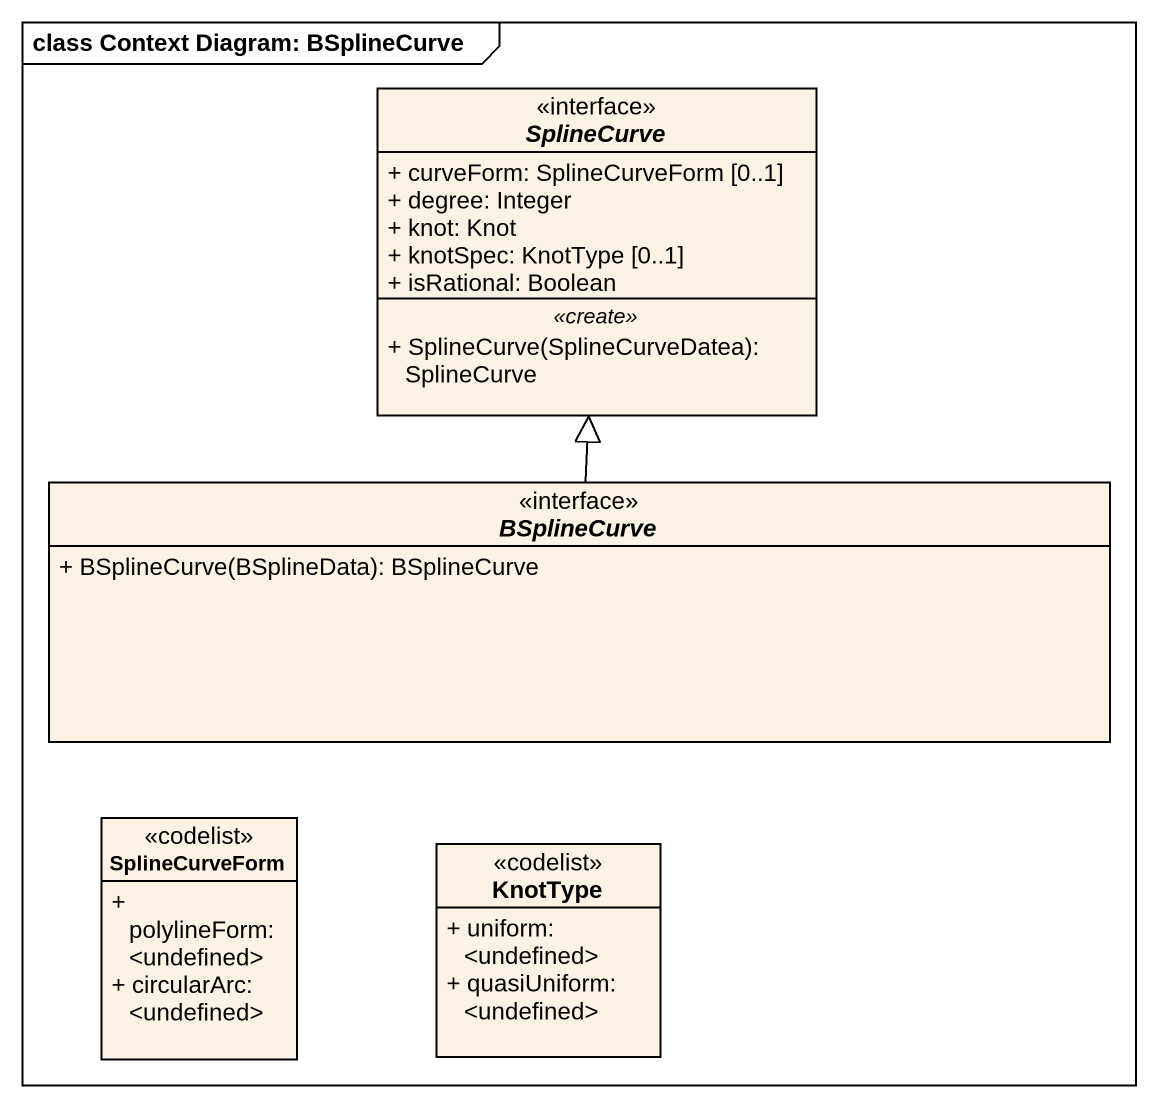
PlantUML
@startuml
mainframe class Context Diagram: BSplineCurve
hide circle
hide empty members
skinparam classAttributeIconSize 0
interface SplineCurve {
  + curveForm: SplineCurveForm [0..1]
  + degree: Integer
  + knot: Knot
  + knotSpec: KnotType [0..1]
  + isRational: Boolean
  .. <<create>> ..
  + SplineCurve(SplineCurveDatea): SplineCurve
}
interface BSplineCurve {
  + BSplineCurve(BSplineData): BSplineCurve
}
class SplineCurveForm <<codelist>> {
  + polylineForm: <undefined>
  + circularArc: <undefined>
}
class KnotType <<codelist>> {
  + uniform: <undefined>
  + quasiUniform: <undefined>
}
BSplineCurve -up-|> SplineCurve
@enduml
